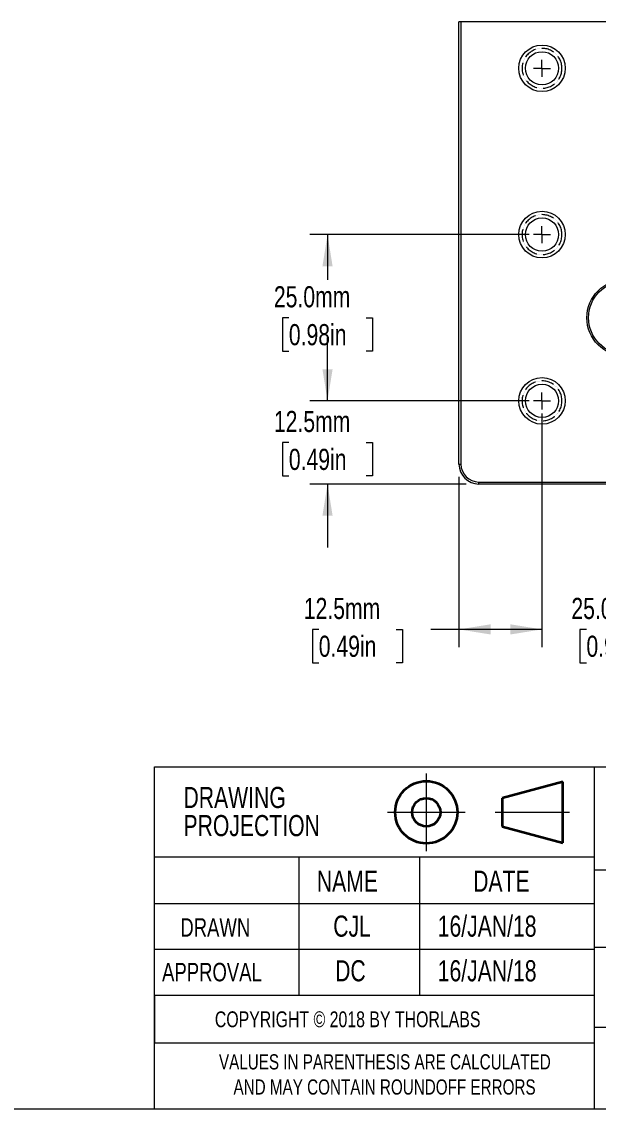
# Model space of a CAD drawing. Header units: millimetres. Extents: x 2 to 278, y 1 to 215.
# Drawn here: x 158.3 to 216.2, y 0.9 to 109.9 of the extents above; entities that cross this region are included whole.
import ezdxf

# ---------------------------------------------------------------- set-up
doc = ezdxf.new("R2010")
doc.units = ezdxf.units.MM
doc.header["$PDSIZE"] = -1
doc.linetypes.add('CENTERX2', pattern=[20.32, 12.7, -2.54, 2.54, -2.54])
doc.linetypes.add('HIDDEN', pattern=[1.905, 1.27, -0.635])
doc.styles.add('SLDTEXTSTYLE0', font='TXT', dxfattribs={"width": 0.75})
doc.dimstyles.new('SLDDIMSTYLE4', dxfattribs={"dimtxt": 2.116667, "dimasz": 3.175, "dimexe": 0, "dimexo": 0.0625, "dimgap": 0.529167, "dimtad": 0, "dimtih": 1, "dimtoh": 1, "dimdec": 1, "dimlfac": 1.5, "dimrnd": 1e-09, "dimzin": 12, "dimdsep": 46, "dimtxsty": 'SLDTEXTSTYLE0', "dimsah": 1, "dimcen": 0.09, "dimadec": 0, "dimazin": 3, "dimtfac": 1, "dimtdec": 1, "dimtofl": 0, "dimtmove": 0, "dimatfit": 3, "dimfxl": 1, "dimfrac": 2, "dimtolj": 1, "dimtzin": 12, "dimarcsym": 0})
doc.dimstyles.new('SLDDIMSTYLE5', dxfattribs={"dimtxt": 2.116667, "dimasz": 3.175, "dimexe": 0, "dimexo": 0.0625, "dimgap": 0.529167, "dimtad": 0, "dimtih": 1, "dimtoh": 1, "dimdec": 1, "dimlfac": 1.5, "dimrnd": 1e-09, "dimzin": 4, "dimdsep": 46, "dimtxsty": 'SLDTEXTSTYLE0', "dimsah": 1, "dimcen": 0.09, "dimadec": 0, "dimazin": 1, "dimtfac": 1, "dimtdec": 1, "dimtmove": 0, "dimatfit": 0, "dimfxl": 1, "dimfrac": 2, "dimtolj": 1, "dimtzin": 12, "dimarcsym": 0})
doc.dimstyles.new('SLDDIMSTYLE6', dxfattribs={"dimtxt": 2.116667, "dimasz": 3.175, "dimexe": 0, "dimexo": 0.0625, "dimgap": 0.529167, "dimtad": 0, "dimtih": 1, "dimtoh": 1, "dimdec": 1, "dimlfac": 1.5, "dimrnd": 1e-09, "dimzin": 12, "dimdsep": 46, "dimtxsty": 'SLDTEXTSTYLE0', "dimsah": 1, "dimcen": 0.09, "dimadec": 0, "dimazin": 3, "dimtfac": 1, "dimtdec": 1, "dimtmove": 0, "dimatfit": 0, "dimfxl": 1, "dimfrac": 2, "dimtolj": 1, "dimtzin": 12, "dimarcsym": 0})
doc.dimstyles.new('SLDDIMSTYLE7', dxfattribs={"dimtxt": 2.116667, "dimasz": 3.175, "dimexe": 0, "dimexo": 0.0625, "dimgap": 0.529167, "dimtad": 0, "dimtih": 1, "dimtoh": 1, "dimdec": 1, "dimlfac": 1.5, "dimrnd": 1e-09, "dimzin": 4, "dimdsep": 46, "dimtxsty": 'SLDTEXTSTYLE0', "dimsah": 1, "dimcen": 0.09, "dimadec": 0, "dimazin": 1, "dimtfac": 1, "dimtdec": 1, "dimtofl": 0, "dimtmove": 0, "dimatfit": 3, "dimfxl": 1, "dimfrac": 2, "dimtolj": 1, "dimtzin": 12, "dimarcsym": 0})

# ---------------------------------------------------------------- blocks, each defined once
blk = doc.blocks.new('Third Angle Projection Block')
at = {"color": 7, "linetype": 'CENTERX2', "lineweight": 18}
for p, q in [((101.48, 23.81), (101.48, 14.07)), ((96.6, 18.94), (106.35, 18.94)), ((110.14, 18.94), (119.45, 18.94))]:
    blk.add_line(p, q, dxfattribs=at)
at = {"color": 7, "linetype": 'Continuous', "lineweight": 35}
for p, q in [((118.62, 22.75), (111, 20.71)), ((118.62, 15.13), (118.62, 22.75)), ((111, 20.71), (111, 17.17)), ((111, 17.17), (118.62, 15.13))]:
    blk.add_line(p, q, dxfattribs=at)
for radius in [3.9, 1.77]:
    blk.add_circle((101.48, 18.94), radius, dxfattribs=at)
at = {"color": 7, "linetype": 'Continuous', "lineweight": 0}
blk.add_point((101.48, 18.94), dxfattribs=at)
blk = doc.blocks.new('SW_NOTE_0')
at = {"color": 0, "linetype": 'Continuous', "lineweight": 0, "char_height": 1.524, "attachment_point": 2, "style": 'SLDTEXTSTYLE0'}
for s, insert in [('VALUES IN PARENTHESIS ARE CALCULATED', (19.91, 1.96)), ('AND MAY CONTAIN ROUNDOFF ERRORS', (19.88, -0.56))]:
    blk.add_mtext(s, dxfattribs=dict(at, insert=insert))
blk = doc.blocks.new('SW_NOTE_1')
at = {"color": 0, "linetype": 'Continuous', "lineweight": 0, "char_height": 2.117, "attachment_point": 1, "style": 'SLDTEXTSTYLE0'}
for s, insert in [('DRAWING', (0, 2.73)), ('PROJECTION', (0, -0.09))]:
    blk.add_mtext(s, dxfattribs=dict(at, insert=insert))
blk = doc.blocks.new('_D_8')
at = {"color": 7, "linetype": 'Continuous', "lineweight": 18}
for p, q in [((210.52, 70.64), (210.52, 47.22)), ((202.19, 64.3), (202.19, 47.22)), ((188.12, 49), (187.48, 49)), ((187.48, 49), (187.48, 45.64)), ((195.88, 49), (196.52, 49)), ((196.52, 49), (196.52, 45.64)), ((202.19, 49), (199.37, 49)), ((210.52, 49), (202.19, 49)), ((187.48, 45.64), (188.12, 45.64)), ((196.52, 45.64), (195.88, 45.64))]:
    blk.add_line(p, q, dxfattribs=at)
for points in [[(202.19, 49), (205.36, 48.49), (205.36, 49.51)], [(210.52, 49), (207.35, 49.51), (207.35, 48.49)]]:
    blk.add_solid(points, dxfattribs=at)
at = {"color": 7, "linetype": 'Continuous', "lineweight": 18, "char_height": 2.117, "attachment_point": 1, "style": 'SLDTEXTSTYLE0'}
for s, insert in [('12.5mm', (186.62, 52.16)), ('0.49in', (188.12, 48.37))]:
    blk.add_mtext(s, dxfattribs=dict(at, insert=insert))
blk = doc.blocks.new('_D_9')
at = {"color": 7, "linetype": 'Continuous', "lineweight": 18}
for p, q in [((210.52, 70.64), (210.52, 47.22)), ((227.19, 70.64), (227.19, 47.22)), ((210.52, 49), (204.17, 49)), ((214.98, 49), (214.33, 49)), ((214.33, 49), (214.33, 45.64)), ((222.73, 49), (223.38, 49)), ((223.38, 49), (223.38, 45.64)), ((227.19, 49), (233.54, 49)), ((214.33, 45.64), (214.98, 45.64)), ((223.38, 45.64), (222.73, 45.64))]:
    blk.add_line(p, q, dxfattribs=at)
for points in [[(210.52, 49), (207.35, 49.51), (207.35, 48.49)], [(227.19, 49), (230.36, 48.49), (230.36, 49.51)]]:
    blk.add_solid(points, dxfattribs=at)
at = {"color": 7, "linetype": 'Continuous', "lineweight": 18, "char_height": 2.117, "attachment_point": 1, "style": 'SLDTEXTSTYLE0'}
for s, insert in [('25.0mm', (213.47, 52.16)), ('0.98in', (214.98, 48.37))]:
    blk.add_mtext(s, dxfattribs=dict(at, insert=insert))
blk = doc.blocks.new('_D_10')
at = {"color": 7, "linetype": 'Continuous', "lineweight": 18}
for p, q in [((189, 71.91), (189, 78.26)), ((209.25, 71.91), (187.22, 71.91)), ((185.12, 67.74), (184.48, 67.74)), ((184.48, 67.74), (184.48, 64.38)), ((192.88, 67.74), (193.52, 67.74)), ((193.52, 67.74), (193.52, 64.38)), ((184.48, 64.38), (185.12, 64.38)), ((193.52, 64.38), (192.88, 64.38)), ((202.92, 63.57), (187.22, 63.57)), ((189, 63.57), (189, 57.22))]:
    blk.add_line(p, q, dxfattribs=at)
for points in [[(189, 71.91), (189.51, 75.08), (188.49, 75.08)], [(189, 63.57), (188.49, 60.4), (189.51, 60.4)]]:
    blk.add_solid(points, dxfattribs=at)
at = {"color": 7, "linetype": 'Continuous', "lineweight": 18, "char_height": 2.117, "attachment_point": 1, "style": 'SLDTEXTSTYLE0'}
for s, insert in [('12.5mm', (183.62, 70.9)), ('0.49in', (185.12, 67.1))]:
    blk.add_mtext(s, dxfattribs=dict(at, insert=insert))
blk = doc.blocks.new('_D_11')
at = {"color": 7, "linetype": 'Continuous', "lineweight": 18}
for p, q in [((209.25, 88.57), (187.22, 88.57)), ((189, 88.57), (189, 84.03)), ((185.12, 80.24), (184.48, 80.24)), ((184.48, 80.24), (184.48, 76.88)), ((192.88, 80.24), (193.52, 80.24)), ((193.52, 80.24), (193.52, 76.88)), ((184.48, 76.88), (185.12, 76.88)), ((189, 71.91), (189, 76.45)), ((193.52, 76.88), (192.88, 76.88)), ((209.25, 71.91), (187.22, 71.91))]:
    blk.add_line(p, q, dxfattribs=at)
for points in [[(189, 88.57), (188.49, 85.4), (189.51, 85.4)], [(189, 71.91), (189.51, 75.08), (188.49, 75.08)]]:
    blk.add_solid(points, dxfattribs=at)
at = {"color": 7, "linetype": 'Continuous', "lineweight": 18, "char_height": 2.117, "attachment_point": 1, "style": 'SLDTEXTSTYLE0'}
for s, insert in [('25.0mm', (183.62, 83.4)), ('0.98in', (185.12, 79.6))]:
    blk.add_mtext(s, dxfattribs=dict(at, insert=insert))
blk = doc.blocks.new('SW_CENTERMARKSYMBOL_6')
at = {"color": 0, "linetype": 'Continuous', "lineweight": 0}
for p, q in [((-16.67, 33.33), (-16.67, 34.18)), ((0, 33.33), (0, 34.18)), ((16.67, 33.33), (16.67, 34.18)), ((-16.67, 33.33), (-17.51, 33.33)), ((-16.67, 33.33), (-16.67, 32.49)), ((-16.67, 33.33), (-15.82, 33.33)), ((0, 33.33), (-0.85, 33.33)), ((0, 33.33), (0, 32.49)), ((0, 33.33), (0.85, 33.33)), ((16.67, 33.33), (15.82, 33.33)), ((16.67, 33.33), (16.67, 32.49)), ((16.67, 33.33), (17.51, 33.33)), ((-16.67, 16.67), (-16.67, 17.51)), ((0, 16.67), (0, 17.51)), ((16.67, 16.67), (16.67, 17.51)), ((-16.67, 16.67), (-17.51, 16.67)), ((-16.67, 16.67), (-16.67, 15.82)), ((-16.67, 16.67), (-15.82, 16.67)), ((0, 16.67), (-0.85, 16.67)), ((0, 16.67), (0, 15.82)), ((0, 16.67), (0.85, 16.67)), ((16.67, 16.67), (15.82, 16.67)), ((16.67, 16.67), (16.67, 15.82)), ((16.67, 16.67), (17.51, 16.67)), ((-16.67, 0), (-17.51, 0)), ((-16.67, 0), (-16.67, 0.85)), ((-16.67, 0), (-16.67, -0.85)), ((-16.67, 0), (-15.82, 0)), ((0, 0), (-0.85, 0)), ((0, 0), (0, 0.85)), ((0, 0), (0, -0.85)), ((0, 0), (0.85, 0)), ((16.67, 0), (15.82, 0)), ((16.67, 0), (16.67, 0.85)), ((16.67, 0), (16.67, -0.85)), ((16.67, 0), (17.51, 0))]:
    blk.add_line(p, q, dxfattribs=at)

msp = doc.modelspace()

# ---------------------------------------------------------------- linework, layer by layer
at = {"color": 7, "linetype": 'Continuous', "lineweight": 18}
for p, q in [((202.18932717, 65.57269539), (202.18932717, 109.90602916)), ((202.38933056, 109.90602916), (202.38933056, 65.57269539)), ((202.18932717, 65.57269539), (202.38933056, 65.57269539)), ((204.18933123, 63.77269473), (248.522665, 63.77269473)), ((204.18933123, 63.57269631), (204.18933123, 63.77269473)), ((248.522665, 63.57269631), (204.18933123, 63.57269631)), ((212.02006031, 63.57269631), (212.02006031, 63.56436159)), ((213.24189593, 63.56436159), (213.24189593, 63.57269631)), ((171.63275967, 7.56273425), (171.63275967, 35.23945084)), ((171.63275967, 35.23945084), (215.742764, 35.23945084)), ((215.742764, 35.23945084), (215.742764, 0.90316426)), ((215.742764, 35.23945084), (277.98920685, 35.23945084)), ((171.63275967, 12.29588901), (171.63275967, 26.16614025)), ((171.63275967, 0.90316426), (171.63275967, 26.16614025)), ((215.742764, 26.16614025), (171.63275967, 26.16614025)), ((186.13381007, 26.16614025), (186.13381007, 12.29588901)), ((198.21459062, 26.16614025), (198.21459062, 12.29588901)), ((215.742764, 24.89273354), (277.98920685, 24.89273354)), ((215.742764, 21.48740055), (171.63275967, 21.48740055)), ((215.742764, 16.9216824), (171.63275967, 16.9216824)), ((215.742764, 17.16045796), (277.98920685, 17.16045796)), ((215.742764, 12.29588901), (171.63275967, 12.29588901)), ((171.63275967, 12.29588901), (171.63275967, 7.56273425)), ((215.742764, 9.14092006), (277.98920685, 9.14092006)), ((171.63275967, 7.56273425), (215.742764, 7.56273425)), ((277.98920685, 0.90316426), (1.5793501, 0.90316426))]:
    msp.add_line(p, q, dxfattribs=at)
at = {"color": 7, "linetype": 'Continuous', "lineweight": 18, "flags": 128}
msp.add_lwpolyline([(248.522665, 63.57269631), (248.522665, 63.77269473), (248.522665, 109.90602916), (202.38933056, 109.90602916), (202.18932717, 109.90602916)], dxfattribs=at)
at = {"color": 7, "linetype": 'HIDDEN', "lineweight": 18, "flags": 128}
for points in [[(212.52262592, 105.23936297), (212.51908033, 105.35897211), (212.51908033, 105.35897211), (212.50836143, 105.4781516), (212.50836143, 105.4781516), (212.49051977, 105.59647675), (212.49051977, 105.59647675), (212.46564477, 105.71352289), (212.46564477, 105.71352289), (212.43380595, 105.82887278), (212.43380595, 105.82887278), (212.39513247, 105.94211167), (212.39513247, 105.94211167), (212.34975347, 106.05283723), (212.34975347, 106.05283723), (212.29783783, 106.16064713), (212.29783783, 106.16064713), (212.23956435, 106.26516139), (212.23956435, 106.26516139), (212.17514166, 106.36600252), (212.17514166, 106.36600252), (212.10480818, 106.4628104), (212.10480818, 106.4628104), (212.02881226, 106.55523982), (212.02881226, 106.55523982), (211.94741218, 106.64295799), (211.94741218, 106.64295799), (211.86092585, 106.72565198), (211.86092585, 106.72565198), (211.76964133, 106.80302626), (211.76964133, 106.80302626), (211.6738964, 106.87480267), (211.6738964, 106.87480267), (211.57402882, 106.94072292), (211.57402882, 106.94072292), (211.47040615, 107.00055357), (211.47040615, 107.00055357), (211.36337607, 107.05408102), (211.36337607, 107.05408102), (211.2533459, 107.10111157), (211.2533459, 107.10111157), (211.14070305, 107.14147633), (211.14070305, 107.14147633), (211.02583497, 107.17503126), (211.02583497, 107.17503126), (210.90917875, 107.20165964), (210.90917875, 107.20165964), (210.79113175, 107.22126212), (210.79113175, 107.22126212), (210.67212114, 107.23377164), (210.67212114, 107.23377164), (210.55258402, 107.23913854), (210.55258402, 107.23913854), (210.43293763, 107.23734792), (210.43293763, 107.23734792), (210.31360914, 107.22840722), (210.31360914, 107.22840722), (210.19502569, 107.21234377), (210.19502569, 107.21234377), (210.07762441, 107.18921965), (210.07762441, 107.18921965), (209.96181259, 107.15911434), (209.96181259, 107.15911434), (209.84800745, 107.12213711), (209.84800745, 107.12213711), (209.73661631, 107.07841959), (209.73661631, 107.07841959), (209.62803651, 107.02811823), (209.62803651, 107.02811823), (209.52266543, 106.97141435), (209.52266543, 106.97141435), (209.42087063, 106.9085091), (209.42087063, 106.9085091), (209.32301968, 106.83963096), (209.32301968, 106.83963096), (209.22947019, 106.76502333), (209.22947019, 106.76502333), (209.14054006, 106.68495194), (209.14054006, 106.68495194), (209.05655711, 106.59970736), (209.05655711, 106.59970736), (208.97782931, 106.50959508), (208.97782931, 106.50959508), (208.90463481, 106.41493297), (208.90463481, 106.41493297), (208.83722195, 106.31606376), (208.83722195, 106.31606376), (208.77584904, 106.21334012), (208.77584904, 106.21334012), (208.72072467, 106.10712961), (208.72072467, 106.10712961), (208.67205748, 105.99781469), (208.67205748, 105.99781469), (208.6300064, 105.8857828), (208.6300064, 105.8857828), (208.59474032, 105.77143625), (208.59474032, 105.77143625), (208.56636851, 105.65518733), (208.56636851, 105.65518733), (208.54500025, 105.53744829), (208.54500025, 105.53744829), (208.530715, 105.41864133), (208.530715, 105.41864133), (208.52356244, 105.29919362), (208.52356244, 105.29919362), (208.52356244, 105.17952985), (208.52356244, 105.17952985), (208.530715, 105.06008214), (208.530715, 105.06008214), (208.54500025, 104.94128015), (208.54500025, 104.94128015), (208.56636851, 104.8235411), (208.56636851, 104.8235411), (208.59474032, 104.70728721), (208.59474032, 104.70728721), (208.6300064, 104.59294564), (208.6300064, 104.59294564), (208.67205748, 104.48091374), (208.67205748, 104.48091374), (208.72072467, 104.37159385), (208.72072467, 104.37159385), (208.77584904, 104.26538334), (208.77584904, 104.26538334), (208.83722195, 104.1626597), (208.83722195, 104.1626597), (208.90463481, 104.0637905), (208.90463481, 104.0637905), (208.97782931, 103.96913336), (208.97782931, 103.96913336), (209.05655711, 103.8790161), (209.05655711, 103.8790161), (209.14054006, 103.79377152), (209.14054006, 103.79377152), (209.22947019, 103.71370262), (209.22947019, 103.71370262), (209.32301968, 103.63909747), (209.32301968, 103.63909747), (209.42087063, 103.57021437), (209.42087063, 103.57021437), (209.52266543, 103.5073116), (209.52266543, 103.5073116), (209.62803651, 103.45060772), (209.62803651, 103.45060772), (209.73661631, 103.40030636), (209.73661631, 103.40030636), (209.84800745, 103.35659132), (209.84800745, 103.35659132), (209.96181259, 103.31961161), (209.96181259, 103.31961161), (210.07762441, 103.2895063), (210.07762441, 103.2895063), (210.19502569, 103.26637969), (210.19502569, 103.26637969), (210.31360914, 103.25032121), (210.31360914, 103.25032121), (210.43293763, 103.24137555), (210.43293763, 103.24137555), (210.55258402, 103.23958741), (210.55258402, 103.23958741), (210.67212114, 103.24495679), (210.67212114, 103.24495679), (210.79113175, 103.25746383), (210.79113175, 103.25746383), (210.90917875, 103.27706383), (210.90917875, 103.27706383), (211.02583497, 103.3036922), (211.02583497, 103.3036922), (211.14070305, 103.33724962), (211.14070305, 103.33724962), (211.2533459, 103.37761686), (211.2533459, 103.37761686), (211.36337607, 103.42464493), (211.36337607, 103.42464493), (211.47040615, 103.4781699), (211.47040615, 103.4781699), (211.57402882, 103.53800303), (211.57402882, 103.53800303), (211.6738964, 103.60392576), (211.6738964, 103.60392576), (211.76964133, 103.67569969), (211.76964133, 103.67569969), (211.86092585, 103.75307149), (211.86092585, 103.75307149), (211.94741218, 103.83576796), (211.94741218, 103.83576796), (212.02881226, 103.92348613), (212.02881226, 103.92348613), (212.10480818, 104.01591307), (212.10480818, 104.01591307), (212.17514166, 104.11272095), (212.17514166, 104.11272095), (212.23956435, 104.21356207), (212.23956435, 104.21356207), (212.29783783, 104.31807882), (212.29783783, 104.31807882), (212.34975347, 104.42588872), (212.34975347, 104.42588872), (212.39513247, 104.53661428), (212.39513247, 104.53661428), (212.43380595, 104.64985317), (212.43380595, 104.64985317), (212.46564477, 104.76520306), (212.46564477, 104.76520306), (212.49051977, 104.88224671), (212.49051977, 104.88224671), (212.50836143, 105.00057683), (212.50836143, 105.00057683), (212.51908033, 105.11975632), (212.51908033, 105.11975632), (212.52266655, 105.23936297)], [(212.52262592, 88.5726973), (212.51908033, 88.69230396), (212.51908033, 88.69230396), (212.50836143, 88.81148344), (212.50836143, 88.81148344), (212.49051977, 88.9298086), (212.49051977, 88.9298086), (212.46564477, 89.04685722), (212.46564477, 89.04685722), (212.43380595, 89.16220711), (212.43380595, 89.16220711), (212.39513247, 89.275446), (212.39513247, 89.275446), (212.34975347, 89.38617156), (212.34975347, 89.38617156), (212.29783783, 89.49398146), (212.29783783, 89.49398146), (212.23956435, 89.59849324), (212.23956435, 89.59849324), (212.17514166, 89.69933436), (212.17514166, 89.69933436), (212.10480818, 89.79614721), (212.10480818, 89.79614721), (212.02881226, 89.88857414), (212.02881226, 89.88857414), (211.94741218, 89.97629231), (211.94741218, 89.97629231), (211.86092585, 90.05898382), (211.86092585, 90.05898382), (211.76964133, 90.13636059), (211.76964133, 90.13636059), (211.6738964, 90.20813451), (211.6738964, 90.20813451), (211.57402882, 90.27405725), (211.57402882, 90.27405725), (211.47040615, 90.33388541), (211.47040615, 90.33388541), (211.36337607, 90.38741535), (211.36337607, 90.38741535), (211.2533459, 90.43444341), (211.2533459, 90.43444341), (211.14070305, 90.47481066), (211.14070305, 90.47481066), (211.02583497, 90.50836807), (211.02583497, 90.50836807), (210.90917875, 90.53499148), (210.90917875, 90.53499148), (210.79113175, 90.55459644), (210.79113175, 90.55459644), (210.67212114, 90.56710349), (210.67212114, 90.56710349), (210.55258402, 90.57247287), (210.55258402, 90.57247287), (210.43293763, 90.57068473), (210.43293763, 90.57068473), (210.31360914, 90.56173907), (210.31360914, 90.56173907), (210.19502569, 90.54567562), (210.19502569, 90.54567562), (210.07762441, 90.52255398), (210.07762441, 90.52255398), (209.96181259, 90.49244867), (209.96181259, 90.49244867), (209.84800745, 90.45546895), (209.84800745, 90.45546895), (209.73661631, 90.41175391), (209.73661631, 90.41175391), (209.62803651, 90.36145256), (209.62803651, 90.36145256), (209.52266543, 90.30474867), (209.52266543, 90.30474867), (209.42087063, 90.24184094), (209.42087063, 90.24184094), (209.32301968, 90.1729628), (209.32301968, 90.1729628), (209.22947019, 90.09835766), (209.22947019, 90.09835766), (209.14054006, 90.01828378), (209.14054006, 90.01828378), (209.05655711, 89.93304418), (209.05655711, 89.93304418), (208.97782931, 89.84292692), (208.97782931, 89.84292692), (208.90463481, 89.74826481), (208.90463481, 89.74826481), (208.83722195, 89.6493956), (208.83722195, 89.6493956), (208.77584904, 89.54667197), (208.77584904, 89.54667197), (208.72072467, 89.44046146), (208.72072467, 89.44046146), (208.67205748, 89.33114654), (208.67205748, 89.33114654), (208.6300064, 89.21911464), (208.6300064, 89.21911464), (208.59474032, 89.1047681), (208.59474032, 89.1047681), (208.56636851, 88.98851917), (208.56636851, 88.98851917), (208.54500025, 88.87078013), (208.54500025, 88.87078013), (208.530715, 88.75197317), (208.530715, 88.75197317), (208.52356244, 88.63252546), (208.52356244, 88.63252546), (208.52356244, 88.51286417), (208.52356244, 88.51286417), (208.530715, 88.39341646), (208.530715, 88.39341646), (208.54500025, 88.27460951), (208.54500025, 88.27460951), (208.56636851, 88.15687046), (208.56636851, 88.15687046), (208.59474032, 88.04062154), (208.59474032, 88.04062154), (208.6300064, 87.92627499), (208.6300064, 87.92627499), (208.67205748, 87.8142431), (208.67205748, 87.8142431), (208.72072467, 87.70492818), (208.72072467, 87.70492818), (208.77584904, 87.59871767), (208.77584904, 87.59871767), (208.83722195, 87.49599403), (208.83722195, 87.49599403), (208.90463481, 87.39712483), (208.90463481, 87.39712483), (208.97782931, 87.30246272), (208.97782931, 87.30246272), (209.05655711, 87.21235043), (209.05655711, 87.21235043), (209.14054006, 87.12710585), (209.14054006, 87.12710585), (209.22947019, 87.04703695), (209.22947019, 87.04703695), (209.32301968, 86.97242683), (209.32301968, 86.97242683), (209.42087063, 86.9035487), (209.42087063, 86.9035487), (209.52266543, 86.84064593), (209.52266543, 86.84064593), (209.62803651, 86.78394204), (209.62803651, 86.78394204), (209.73661631, 86.73364069), (209.73661631, 86.73364069), (209.84800745, 86.68992565), (209.84800745, 86.68992565), (209.96181259, 86.65294594), (209.96181259, 86.65294594), (210.07762441, 86.62284062), (210.07762441, 86.62284062), (210.19502569, 86.59971402), (210.19502569, 86.59971402), (210.31360914, 86.58365057), (210.31360914, 86.58365057), (210.43293763, 86.57470987), (210.43293763, 86.57470987), (210.55258402, 86.57292173), (210.55258402, 86.57292173), (210.67212114, 86.57829112), (210.67212114, 86.57829112), (210.79113175, 86.59079816), (210.79113175, 86.59079816), (210.90917875, 86.61039815), (210.90917875, 86.61039815), (211.02583497, 86.63702653), (211.02583497, 86.63702653), (211.14070305, 86.67058394), (211.14070305, 86.67058394), (211.2533459, 86.71095119), (211.2533459, 86.71095119), (211.36337607, 86.75797925), (211.36337607, 86.75797925), (211.47040615, 86.81150422), (211.47040615, 86.81150422), (211.57402882, 86.87133735), (211.57402882, 86.87133735), (211.6738964, 86.93725512), (211.6738964, 86.93725512), (211.76964133, 87.00903402), (211.76964133, 87.00903402), (211.86092585, 87.08640581), (211.86092585, 87.08640581), (211.94741218, 87.16910229), (211.94741218, 87.16910229), (212.02881226, 87.25682046), (212.02881226, 87.25682046), (212.10480818, 87.3492474), (212.10480818, 87.3492474), (212.17514166, 87.44605527), (212.17514166, 87.44605527), (212.23956435, 87.5468964), (212.23956435, 87.5468964), (212.29783783, 87.65141314), (212.29783783, 87.65141314), (212.34975347, 87.75922304), (212.34975347, 87.75922304), (212.39513247, 87.86994861), (212.39513247, 87.86994861), (212.43380595, 87.9831875), (212.43380595, 87.9831875), (212.46564477, 88.09853739), (212.46564477, 88.09853739), (212.49051977, 88.21558104), (212.49051977, 88.21558104), (212.50836143, 88.33390619), (212.50836143, 88.33390619), (212.51908033, 88.45308568), (212.51908033, 88.45308568), (212.52266655, 88.5726973)], [(212.52262592, 71.90603163), (212.51908033, 72.02563828), (212.51908033, 72.02563828), (212.50836143, 72.14481777), (212.50836143, 72.14481777), (212.49051977, 72.26314292), (212.49051977, 72.26314292), (212.46564477, 72.38019154), (212.46564477, 72.38019154), (212.43380595, 72.49554143), (212.43380595, 72.49554143), (212.39513247, 72.60878032), (212.39513247, 72.60878032), (212.34975347, 72.71950092), (212.34975347, 72.71950092), (212.29783783, 72.82731579), (212.29783783, 72.82731579), (212.23956435, 72.93182756), (212.23956435, 72.93182756), (212.17514166, 73.03266869), (212.17514166, 73.03266869), (212.10480818, 73.12947657), (212.10480818, 73.12947657), (212.02881226, 73.22190847), (212.02881226, 73.22190847), (211.94741218, 73.30962664), (211.94741218, 73.30962664), (211.86092585, 73.39231815), (211.86092585, 73.39231815), (211.76964133, 73.46969491), (211.76964133, 73.46969491), (211.6738964, 73.54146884), (211.6738964, 73.54146884), (211.57402882, 73.60739158), (211.57402882, 73.60739158), (211.47040615, 73.66721974), (211.47040615, 73.66721974), (211.36337607, 73.72074471), (211.36337607, 73.72074471), (211.2533459, 73.76777774), (211.2533459, 73.76777774), (211.14070305, 73.80814499), (211.14070305, 73.80814499), (211.02583497, 73.84169743), (211.02583497, 73.84169743), (210.90917875, 73.86832581), (210.90917875, 73.86832581), (210.79113175, 73.88793077), (210.79113175, 73.88793077), (210.67212114, 73.90043781), (210.67212114, 73.90043781), (210.55258402, 73.9058072), (210.55258402, 73.9058072), (210.43293763, 73.90401409), (210.43293763, 73.90401409), (210.31360914, 73.89507339), (210.31360914, 73.89507339), (210.19502569, 73.87900994), (210.19502569, 73.87900994), (210.07762441, 73.85588334), (210.07762441, 73.85588334), (209.96181259, 73.82577803), (209.96181259, 73.82577803), (209.84800745, 73.78880328), (209.84800745, 73.78880328), (209.73661631, 73.74508327), (209.73661631, 73.74508327), (209.62803651, 73.69478689), (209.62803651, 73.69478689), (209.52266543, 73.63807803), (209.52266543, 73.63807803), (209.42087063, 73.57517527), (209.42087063, 73.57517527), (209.32301968, 73.50629713), (209.32301968, 73.50629713), (209.22947019, 73.43168702), (209.22947019, 73.43168702), (209.14054006, 73.35161811), (209.14054006, 73.35161811), (209.05655711, 73.26637353), (209.05655711, 73.26637353), (208.97782931, 73.17626125), (208.97782931, 73.17626125), (208.90463481, 73.08159914), (208.90463481, 73.08159914), (208.83722195, 72.98272993), (208.83722195, 72.98272993), (208.77584904, 72.88000629), (208.77584904, 72.88000629), (208.72072467, 72.77379578), (208.72072467, 72.77379578), (208.67205748, 72.66448086), (208.67205748, 72.66448086), (208.6300064, 72.55244897), (208.6300064, 72.55244897), (208.59474032, 72.43810242), (208.59474032, 72.43810242), (208.56636851, 72.3218535), (208.56636851, 72.3218535), (208.54500025, 72.20411446), (208.54500025, 72.20411446), (208.530715, 72.0853075), (208.530715, 72.0853075), (208.52356244, 71.96585979), (208.52356244, 71.96585979), (208.52356244, 71.8461985), (208.52356244, 71.8461985), (208.530715, 71.72675079), (208.530715, 71.72675079), (208.54500025, 71.60794383), (208.54500025, 71.60794383), (208.56636851, 71.49020479), (208.56636851, 71.49020479), (208.59474032, 71.37395587), (208.59474032, 71.37395587), (208.6300064, 71.25960932), (208.6300064, 71.25960932), (208.67205748, 71.14757742), (208.67205748, 71.14757742), (208.72072467, 71.03826251), (208.72072467, 71.03826251), (208.77584904, 70.932052), (208.77584904, 70.932052), (208.83722195, 70.82932836), (208.83722195, 70.82932836), (208.90463481, 70.73045915), (208.90463481, 70.73045915), (208.97782931, 70.63579704), (208.97782931, 70.63579704), (209.05655711, 70.54568475), (209.05655711, 70.54568475), (209.14054006, 70.46044018), (209.14054006, 70.46044018), (209.22947019, 70.38037127), (209.22947019, 70.38037127), (209.32301968, 70.30576116), (209.32301968, 70.30576116), (209.42087063, 70.23688302), (209.42087063, 70.23688302), (209.52266543, 70.17398026), (209.52266543, 70.17398026), (209.62803651, 70.11727637), (209.62803651, 70.11727637), (209.73661631, 70.06697502), (209.73661631, 70.06697502), (209.84800745, 70.02325501), (209.84800745, 70.02325501), (209.96181259, 69.98628026), (209.96181259, 69.98628026), (210.07762441, 69.95617495), (210.07762441, 69.95617495), (210.19502569, 69.93304835), (210.19502569, 69.93304835), (210.31360914, 69.9169849), (210.31360914, 69.9169849), (210.43293763, 69.9080442), (210.43293763, 69.9080442), (210.55258402, 69.90625109), (210.55258402, 69.90625109), (210.67212114, 69.91162048), (210.67212114, 69.91162048), (210.79113175, 69.92413249), (210.79113175, 69.92413249), (210.90917875, 69.94373248), (210.90917875, 69.94373248), (211.02583497, 69.97036086), (211.02583497, 69.97036086), (211.14070305, 70.00391827), (211.14070305, 70.00391827), (211.2533459, 70.04428055), (211.2533459, 70.04428055), (211.36337607, 70.09131358), (211.36337607, 70.09131358), (211.47040615, 70.14483855), (211.47040615, 70.14483855), (211.57402882, 70.20467168), (211.57402882, 70.20467168), (211.6738964, 70.27058945), (211.6738964, 70.27058945), (211.76964133, 70.34236834), (211.76964133, 70.34236834), (211.86092585, 70.41974014), (211.86092585, 70.41974014), (211.94741218, 70.50243165), (211.94741218, 70.50243165), (212.02881226, 70.59014982), (212.02881226, 70.59014982), (212.10480818, 70.68258172), (212.10480818, 70.68258172), (212.17514166, 70.7793896), (212.17514166, 70.7793896), (212.23956435, 70.88023072), (212.23956435, 70.88023072), (212.29783783, 70.9847425), (212.29783783, 70.9847425), (212.34975347, 71.09255737), (212.34975347, 71.09255737), (212.39513247, 71.20327797), (212.39513247, 71.20327797), (212.43380595, 71.31651686), (212.43380595, 71.31651686), (212.46564477, 71.43186674), (212.46564477, 71.43186674), (212.49051977, 71.54891537), (212.49051977, 71.54891537), (212.50836143, 71.66724052), (212.50836143, 71.66724052), (212.51908033, 71.78642001), (212.51908033, 71.78642001), (212.52266655, 71.90603163)]]:
    msp.add_lwpolyline(points, dxfattribs=at)
at = {"color": 7, "linetype": 'Continuous', "lineweight": 18}
for centre, radius in [((210.52266268, 105.23936377), 2.33333378), ((210.52266943, 105.23936249), 1.6666666), ((210.52266129, 88.57269723), 2.33333266), ((210.52267029, 88.5726966), 1.6666666), ((218.8560003, 80.23936446), 3.8333338), ((218.85599328, 80.23936298), 3.66666736), ((210.52266129, 71.90603156), 2.33333266), ((210.52267029, 71.90603093), 1.6666666)]:
    msp.add_circle(centre, radius, dxfattribs=at)
for centre, radius, start, end in [((204.18933757, 65.5727067), 2.00001039, 180.0003239321, 269.9998183634), ((204.18933991, 65.57270408), 1.80000935, 180.0002765009, 269.9997234991)]:
    msp.add_arc(centre, radius, start, end, dxfattribs=at)

# ---------------------------------------------------------------- block references
at = {"color": 7, "linetype": 'Continuous', "lineweight": 0}
for name, p in [('SW_CENTERMARKSYMBOL_6', (227.18933313, 71.90603163)), ('SW_NOTE_1', (174.54836503, 30.48353227)), ('SW_NOTE_0', (174.84301401, 4.45585548))]:
    msp.add_blockref(name, p, dxfattribs=at)
at = {"color": 7, "linetype": 'Continuous', "xscale": 0.8, "yscale": 0.8, "zscale": 0.8}
msp.add_blockref('Third Angle Projection Block', (117.72622042, 15.51623395), dxfattribs=at)

# ---------------------------------------------------------------- texts
at = {"color": 7, "linetype": 'Continuous', "lineweight": 0, "attachment_point": 1, "style": 'SLDTEXTSTYLE0'}
for s, insert, char_height in [('NAME', (187.92735883, 24.82213958), 2.116666667), ('DATE', (203.61450739, 24.82213958), 2.116666667), ('DRAWN', (174.23094657, 20.05455393), 1.852083333), ('CJL', (189.57365518, 20.31771481), 2.116666667), ('16/JAN/18', (200.0600263, 20.31771481), 2.116666667), ('APPROVAL', (172.39601245, 15.57871697), 1.852083333), ('DC', (189.76344652, 15.84187786), 2.116666667), ('16/JAN/18', (200.0600263, 15.84187786), 2.116666667), ('COPYRIGHT © 2018 BY THORLABS', (177.69258319, 10.71421015), 1.5875)]:
    msp.add_mtext(s, dxfattribs=dict(at, insert=insert, char_height=char_height))

# ---------------------------------------------------------------- dimensions: what is measured, and where the dimension line sits
at = {"color": 7, "linetype": 'Continuous', "lineweight": 18}
for base, p1, p2, dimstyle, picture, middle in [((189, 71.90602964), (210.52266448, 88.57269631), (210.52266448, 71.90602964), 'SLDDIMSTYLE7', '_D_11', (189, 80.23936297)), ((189, 63.57269631), (210.52266448, 71.90602964), (204.18933123, 63.57269631), 'SLDDIMSTYLE6', '_D_10', (189, 67.73936297))]:
    dim = msp.add_linear_dim(base=base, p1=p1, p2=p2, angle=90, dimstyle=dimstyle, dxfattribs=at)
    dim.commit()
    dim.dimension.update_dxf_attribs({"geometry": picture, "text_midpoint": middle, "dimtype": 160})
for base, p2, dimstyle, picture, middle in [((202.18933115, 49), (202.18933115, 65.57269539), 'SLDDIMSTYLE4', '_D_8', (192, 49)), ((227.18933115, 49), (227.18933115, 71.90602964), 'SLDDIMSTYLE5', '_D_9', (218.85599781, 49))]:
    dim = msp.add_linear_dim(base=base, p1=(210.52266448, 71.90602964), p2=p2, dimstyle=dimstyle, dxfattribs=at)
    dim.commit()
    dim.dimension.update_dxf_attribs({"geometry": picture, "text_midpoint": middle, "dimtype": 160})

doc.saveas('drawing.dxf')
